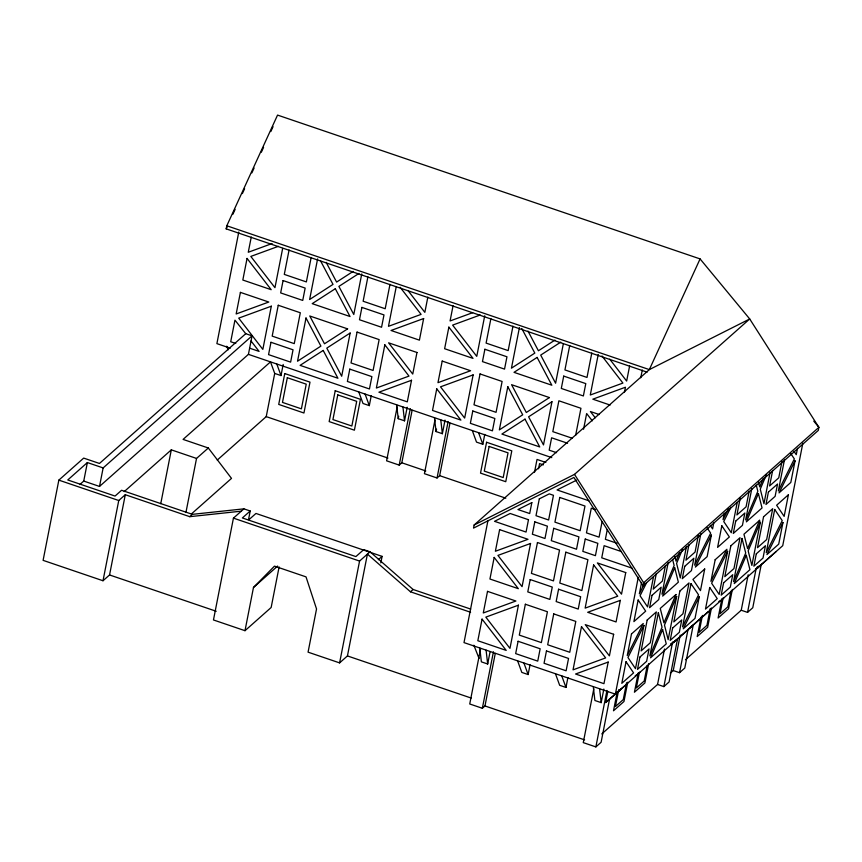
<?xml version="1.0" encoding="UTF-8"?>
<svg xmlns="http://www.w3.org/2000/svg" width="862" height="862" viewBox="0 0 862 862"><rect width="100%" height="100%" fill="white"/><g stroke="black" fill="none" stroke-linecap="round" stroke-linejoin="round"><path stroke-width="1.29" d="M79.821 484.552L83.743 481.071L99.507 486.437L248.418 354.357L252.049 335.846L245.745 333.702L99.453 463.465L83.679 458.099L58.842 480.134L43.1 560.354L103.009 580.751L109.549 574.954L125.292 494.723L189.759 516.672L241.295 511.166M83.743 481.071L87.374 462.56L103.138 467.926L252.049 335.846M99.507 486.437L103.138 467.926M103.009 580.751L118.751 500.52L125.292 494.723M160.752 503.677L171.312 449.845L196.536 458.433L208.313 447.992L231.501 478.388L191.439 513.924M647.103 372.147L226.189 228.861L226.803 225.779L277.553 115.088L700.084 258.912L749.714 318.962L818.9 427.326L818.297 430.418L643.084 585.826L573.898 477.451L473.518 528.104L474.122 525.012L649.334 369.604L749.714 318.962L574.501 474.369L474.122 525.012M238.785 232.018L216.89 343.626L230.229 348.162M185.976 512.265L196.536 458.433M251.262 237.018L248.267 252.264L272.101 243.537M245.745 333.702L234.949 320.147L230.714 341.751L235.757 343.464M282.661 248.407L274.956 287.682L250.82 256.423L278.415 246.316M248.515 519.635L250.217 510.994L243.903 508.849L233.44 518.127L213.464 619.961L245.002 630.693L271.153 607.494L279.116 566.916M289.082 249.969L284.288 274.396L306.366 281.917L311.16 257.479M217.267 460.06L266.229 416.626L274.709 373.429L270.496 361.868L183.078 439.404L208.313 447.992M274.709 373.429L281.012 375.573L283.189 364.464M317.604 258.902L309.641 299.491L333.012 284.395L320.599 260.97M245.002 630.693L253.471 587.485L274.482 566.129L306.021 576.872L316.537 608.96L308.068 652.157L339.596 662.889L347.44 655.928L367.417 554.104L410.484 591.806L470.587 612.268M361.749 273.933L353.786 314.511L338.895 286.399L358.926 273.469M367.912 276.799L363.128 301.237L385.195 308.747L389.99 284.32M358.786 391.93L362.999 403.481L369.302 405.625L371.242 395.755M396.175 287.046L388.471 326.321L421.087 314.382L400.173 287.294M339.596 662.889L359.573 561.065L370.035 551.788L413.092 589.479L470.695 609.089M397.156 406.972L386.596 460.814L399.203 465.103L401.821 462.786L412.122 410.258M407.187 407.252L404.526 420.828L398.222 418.684L398.707 416.217M427.843 297.121L424.847 312.367L407.952 290.483M399.203 465.103L410.28 408.642M380.821 562.886L382.092 556.378L255.96 513.45L249.43 519.247M453.067 305.708L450.072 320.955L472.656 312.69M434.998 419.859L424.427 473.691L437.045 477.979L439.663 475.662L449.964 423.145M445.029 420.128L442.368 433.705L436.064 431.56L436.549 429.093M437.045 477.979L448.121 421.518M484.724 315.794L476.761 356.372L452.625 325.114L480.22 315.007M490.887 318.66L486.103 343.098L508.171 350.608L512.965 326.181M472.301 430.569L476.514 442.12L482.817 444.275L484.756 434.394M519.409 327.603L511.446 368.182L534.817 353.097L521.79 328.497M487.967 520.497L464.004 642.61L615.36 694.136L782.728 545.689L802.824 443.262M480.565 648.838L469.736 703.985L482.354 708.273L484.972 705.956L495.273 653.428M479.768 647.976L481.373 661.854L487.676 663.999L490.101 651.661M482.354 708.273L493.43 651.812M534.505 472.29L537.026 459.435L545.861 462.441M538.556 468.788L539.58 463.594L543.362 464.877M563.306 343.938L555.591 383.213L540.7 355.101L560.731 342.16M569.717 345.5L564.933 369.927L587 377.437L591.795 353.011M517.609 660.863L521.822 672.414L528.126 674.558L530.065 664.688M575.654 435.299L580.945 408.297L558.878 400.787L552.822 431.647L572.443 438.316M583.563 429.244L586.645 413.534L592.28 420.828M598.239 354.433L590.287 395.012L622.903 383.073L601.978 355.984M555.451 673.739L559.664 685.301L565.968 687.445L567.907 677.564M624.454 392.318L625.446 387.232L592.83 399.171L610.102 405.054M629.648 365.811L626.652 381.069L609.757 359.185M602.107 521.629L599.068 537.166L586.451 532.867L591.289 508.181L595.502 509.614M607.279 529.58L605.372 539.31L617.084 543.297M640.757 377.782L642.276 370.013M593.821 688.792L583.262 742.624L595.868 746.912L601.105 742.279L609.596 698.942M593.282 686.626L594.888 700.494L601.191 702.638L603.853 689.061M595.868 746.912L606.945 690.451M621.901 688.339L605.652 702.552L607.829 691.443M615.36 694.136L638.289 577.271M617.289 691.496L613.507 710.784L623.969 701.506L627.751 682.219M618.733 689.654L615.425 706.538L623.269 699.578L626.588 682.693M641.597 582.4L639.356 593.832L644.69 583.154M643.084 585.826L643.688 582.734L818.9 427.326L813.771 421.119M653.493 576.818L647.588 606.923L640.057 595.761L646.575 582.712M656.262 573.747L653.234 589.177L662.382 581.063L665.41 565.634M637.966 674.224L634.432 692.229L644.895 682.952L648.677 663.665M639.399 672.392L636.339 687.984L644.194 681.023L647.243 665.432M668.136 562.746L661.973 594.166L674.138 565.537L672.608 559.46M601.762 733.95L657.555 684.46L664.516 649.011M686.443 546.508L680.28 577.928L676.584 563.371L682.672 549.051M688.943 544.752L685.926 560.181L695.074 552.068L698.349 535.345M657.555 684.46L663.859 686.605L672.619 641.964M677.597 638.634L669.095 681.971L663.859 686.605M670.388 673.071L673.244 670.55L680.204 635.089M700.828 533.75L694.664 565.17L710.665 533.136L706.905 527.555M673.244 670.55L679.547 672.694L688.048 629.357M693.285 624.724L684.784 668.05L679.547 672.694M713.822 522.534L712.583 528.891L710.32 525.54M700.978 617.278L697.196 636.565L707.648 627.277L711.441 608.001M702.422 615.425L699.104 632.32L706.948 625.359L710.266 608.464M724.285 513.256L723.046 519.614L728.379 508.936M737.182 502.589L731.278 532.705L723.746 521.542L730.857 507.298M740.189 498.236L736.913 514.948L746.072 506.834L749.1 491.405M721.645 600.006L718.111 618L728.573 608.723L732.355 589.436M723.089 598.163L720.029 613.755L727.873 606.805L730.933 591.213M751.815 488.528L745.652 519.948L757.827 491.308L756.286 485.241M685.452 659.721L741.234 610.242L748.194 574.782M770.122 472.29L763.958 503.71L760.262 489.142L766.35 474.822M772.632 470.533L769.604 485.963L778.752 477.839L782.039 461.127M741.234 610.242L747.548 612.386L756.049 569.049M761.275 564.416L752.774 607.742L747.548 612.386M784.506 459.532L778.343 490.952L794.355 458.907L790.583 453.326M797.512 448.315L796.262 454.662L793.999 451.322M679.676 552.51L676.013 561.13L674.795 556.324M763.366 478.281L759.702 486.901L758.485 482.095M226.189 228.861L227.309 226.437M232.891 214.272L235.121 209.401M242.373 193.584L244.603 188.724M251.855 172.906L254.085 168.047M261.337 152.229L263.567 147.359M270.819 131.552L273.049 126.682M700.084 258.912L649.334 369.604L226.803 225.779M87.374 462.56L67.764 479.962L115.055 496.059L121.596 490.262L192.366 514.345L243.903 508.849M124.193 491.631L171.312 449.845M189.759 516.672L192.366 514.345M250.217 510.994L242.362 517.954L355.887 556.593L363.732 549.633L370.035 551.788M253.471 587.485L277.618 566.075M378.353 559.697L382.092 556.378M410.484 591.806L413.092 589.479M605.652 702.552L624.508 686.012M676.261 639.927L673.642 642.244L692.509 625.704M689.331 628.333L708.198 611.794M759.939 565.709L757.332 568.026L776.188 551.486M353.118 271.422L336.611 282.079L326.17 262.382M554.923 340.113L538.416 350.769L527.986 331.083M756.933 567.304L760.499 565.397M755.511 568.995L757.881 567.724M721.516 599.144L723.886 597.872M718.897 601.461L721.268 600.189M670.636 643.849L674.203 641.942M637.826 673.373L640.207 672.101M635.219 675.689L637.589 674.418M576.613 480.145L557.067 489.95L588.832 500.757M599.241 414.525L590.405 411.519L595.233 417.768M567.552 443.24L551.615 437.81L549.191 450.158L556.55 452.658M249.635 348.183L259.096 351.405L251.047 340.986M248.418 354.357L551.766 457.614M266.229 416.626L387.943 458.056M401.821 462.786L425.785 470.943M439.663 475.662L505.8 498.182M621.416 551.572L604.122 545.678L601.741 557.822L632.008 568.123M233.44 518.127L359.573 561.065M58.842 480.134L118.751 500.52M109.549 574.954L216.233 611.266M347.44 655.928L471.18 698.058M484.972 705.956L584.608 739.876M574.501 474.369L643.688 582.734M473.852 645.218L479.046 658.417M226.738 346.233L228.15 349.832M478.604 432.713L482.817 444.275M561.755 675.883L565.968 687.445M523.913 663.007L528.126 674.558M365.089 394.074L369.302 405.625M276.799 364.023L281.012 375.573M599.596 688.77L601.191 702.638M486.082 650.131L487.676 663.999M440.773 419.837L442.368 433.705M434.459 417.682L436.064 431.56M402.931 406.95L404.526 420.828M396.628 404.806L398.222 418.684M240.401 292.38L236.166 313.973L268.782 302.034L240.401 292.38M247.06 258.428L242.825 280.031L271.196 289.697L247.06 258.428M271.325 306.193L262.845 349.39L238.709 318.132L271.325 306.193M270.97 342.289L268.556 354.627L290.623 362.137L293.048 349.8L270.97 342.289M278.243 305.256L272.187 336.115L294.254 343.626L300.31 312.766L278.243 305.256M283.081 280.57L280.656 292.908L302.734 300.429L305.159 288.08L283.081 280.57M284.772 373.558L278.717 404.418L303.941 413.006L309.997 382.146L284.772 373.558M287.315 377.718L282.477 402.403L301.398 408.847L306.236 384.161L287.315 377.718M306.01 318.003L297.541 361.2L320.901 346.115L306.01 318.003M335.221 390.734L329.165 421.593L354.401 430.181L360.445 399.322L335.221 390.734M337.775 394.893L332.926 419.578L351.847 426.022L356.696 401.336L337.775 394.893M350.155 333.034L341.686 376.231L326.795 348.119L350.155 333.034M349.8 369.119L347.386 381.457L369.453 388.977L371.878 376.629L349.8 369.119M357.073 332.085L351.017 362.945L373.084 370.466L379.14 339.606L357.073 332.085M361.911 307.4L359.486 319.748L381.564 327.258L383.989 314.921L361.911 307.4M384.84 344.832L376.371 388.04L408.987 376.101L384.84 344.832M411.53 380.261L407.295 401.854L378.914 392.199L411.53 380.261M416.982 352.483L412.747 374.086L388.6 342.828L416.982 352.483M423.641 318.541L419.406 340.145L391.025 330.48L423.641 318.541M436.754 388.837L432.519 410.441L460.901 420.106L436.754 388.837M442.206 361.07L437.971 382.674L470.587 370.735L442.206 361.07M448.865 327.129L444.63 348.722L473.012 358.387L448.865 327.129M473.13 374.895L464.661 418.092L440.514 386.833L473.13 374.895M472.785 410.98L470.361 423.328L492.428 430.838L494.853 418.49L472.785 410.98M480.048 373.946L473.992 404.806L496.059 412.327L502.115 381.467L480.048 373.946M484.886 349.261L482.461 361.609L504.539 369.119L506.964 356.782L484.886 349.261M486.577 442.26L480.522 473.119L505.746 481.707L511.802 450.848L486.577 442.26M489.131 446.419L484.282 471.105L503.203 477.548L508.041 452.862L489.131 446.419M507.815 386.693L499.346 429.901L522.706 414.805L507.815 386.693M482.063 619.131L477.828 640.735L506.209 650.401L482.063 619.131M487.515 591.364L483.28 612.968L515.896 601.019L487.515 591.364M494.174 557.423L489.939 579.016L518.321 588.681L494.174 557.423M499.626 529.645L495.381 551.249L528.007 539.31L499.626 529.645M528.481 519.721L526.057 532.059L494.529 521.327L510.164 513.483L528.481 519.721M531.843 502.611L529.688 513.547L517.976 509.561L531.843 502.611M551.96 401.724L543.491 444.921L528.6 416.809L551.96 401.724M518.439 605.178L509.97 648.386L485.823 617.127L518.439 605.178M530.55 543.469L522.07 586.666L497.934 555.408L530.55 543.469M534.785 521.866L532.371 534.214L544.978 538.502L547.402 526.165L534.785 521.866M539.3 498.861L536.002 515.692L548.609 519.991L553.458 495.305L549.256 493.872L539.3 498.861M563.716 376.101L561.302 388.439L583.369 395.96L585.794 383.612L563.716 376.101M518.094 641.274L515.67 653.611L537.737 661.132L540.162 648.784L518.094 641.274M525.357 604.24L519.301 635.1L541.368 642.61L547.424 611.761L525.357 604.24M530.195 579.555L527.781 591.903L549.848 599.413L552.273 587.076L530.195 579.555M537.457 542.532L531.412 573.381L553.479 580.902L559.535 550.042L537.457 542.532M553.706 528.309L551.281 540.646L576.516 549.234L578.93 536.897L553.706 528.309M559.761 497.449L554.923 522.135L580.148 530.723L584.986 506.037L559.761 497.449M546.465 650.929L544.051 663.277L566.118 670.787L568.543 658.449L546.465 650.929M553.738 613.906L547.682 644.765L569.75 652.275L575.805 621.416L553.738 613.906M558.576 589.22L556.152 601.557L578.23 609.078L580.654 596.73L558.576 589.22M565.838 552.186L559.783 583.046L581.861 590.556L587.916 559.697L565.838 552.186M585.244 539.041L582.82 551.378L595.426 555.678L597.851 543.329L585.244 539.041M581.505 626.652L573.036 669.849L605.652 657.911L581.505 626.652M593.616 564.933L585.136 608.13L617.752 596.192L593.616 564.933M608.195 662.07L603.96 683.674L575.579 674.009L608.195 662.07M613.647 634.292L609.402 655.896L585.266 624.638L613.647 634.292M620.306 600.351L616.071 621.955L587.69 612.289L620.306 600.351M625.747 572.583L621.513 594.187L597.377 562.918L625.747 572.583M626.038 661.725L621.804 683.329L633.57 672.888L626.038 661.725M631.49 633.947L627.245 655.551L643.257 623.517L631.49 633.947M638.149 600.006L633.904 621.61L645.681 611.169L638.149 600.006M643.957 625.435L635.477 668.643L627.956 657.48L643.957 625.435M639.916 657.059L637.492 669.408L646.64 661.283L649.064 648.946L639.916 657.059M647.179 620.037L641.123 650.896L650.282 642.772L656.327 611.912L647.179 620.037M652.017 595.351L649.603 607.688L658.751 599.575L661.176 587.227L652.017 595.351M658.342 612.677L649.862 655.885L662.038 627.245L658.342 612.677M676.648 596.45L668.169 639.647L664.473 625.079L676.648 596.45M672.597 628.075L670.183 640.412L679.331 632.299L681.756 619.95L672.597 628.075M679.87 591.041L673.815 621.901L682.963 613.776L689.018 582.927L679.87 591.041M684.708 566.356L682.284 578.693L691.443 570.579L693.867 558.231L684.708 566.356M691.033 583.693L682.553 626.889L698.554 594.855L691.033 583.693M699.265 596.773L695.02 618.377L683.254 628.818L699.265 596.773M704.707 569.006L700.472 590.61L692.94 579.447L704.707 569.006M711.365 535.065L707.131 556.658L695.365 567.099L711.365 535.065M709.717 587.496L705.482 609.1L717.249 598.659L709.717 587.496M715.169 559.729L710.934 581.333L726.935 549.288L715.169 559.729M721.828 525.788L717.593 547.381L729.36 536.951L721.828 525.788M727.636 551.217L719.167 594.414L711.635 583.251L727.636 551.217M723.595 582.841L721.171 595.179L730.329 587.065L732.743 574.717L723.595 582.841M730.857 545.808L724.802 576.667L733.961 568.554L740.016 537.694L730.857 545.808M735.706 521.122L733.282 533.47L742.43 525.346L744.854 513.009L735.706 521.122M742.02 538.459L733.551 581.656L745.716 553.027L742.02 538.459M760.327 522.221L751.858 565.418L748.162 550.861L760.327 522.221M756.286 553.846L753.862 566.183L763.01 558.07L765.434 545.732L756.286 553.846M763.549 516.812L757.493 547.672L766.652 539.558L772.697 508.699L763.549 516.812M768.387 492.127L765.973 504.475L775.121 496.35L777.546 484.013L768.387 492.127M774.712 509.464L766.232 552.661L782.243 520.626L774.712 509.464M782.944 522.555L778.709 544.148L766.943 554.589L782.944 522.555M788.396 494.777L784.151 516.381L776.63 505.218L788.396 494.777M795.055 460.836L790.81 482.44L779.043 492.881L795.055 460.836M674.709 567.778L662.673 596.095L678.362 582.173L674.709 567.778M675.948 594.521L663.912 622.838L660.249 608.432L675.948 594.521M662.609 629.486L650.562 657.814L666.261 643.892L662.609 629.486M758.398 493.549L746.363 521.866L762.051 507.955L758.398 493.549M759.627 520.292L747.591 548.62L743.938 534.214L759.627 520.292M746.287 555.268L734.252 583.585L749.94 569.663L746.287 555.268M335.307 288.727L312.195 303.65L350.026 316.526L335.307 288.727M347.612 328.875L324.5 343.787L309.77 315.988L347.612 328.875M323.196 350.435L300.084 365.359L337.926 378.246L323.196 350.435M537.112 357.418L514 372.341L551.842 385.217L537.112 357.418M549.417 397.565L526.305 412.489L511.575 384.689L549.417 397.565M525.001 419.137L501.889 434.06L539.731 446.936L525.001 419.137"/></g></svg>
